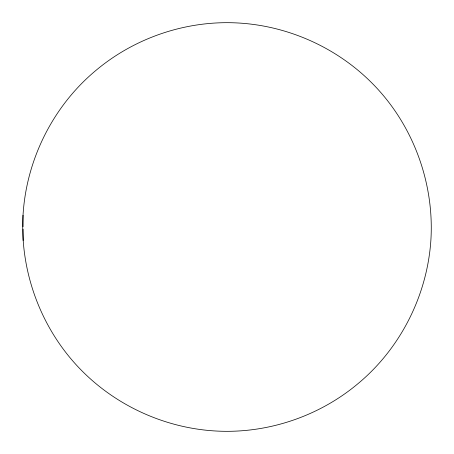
<?xml version="1.0" encoding="UTF-8"?>
<svg xmlns="http://www.w3.org/2000/svg" width="454" height="454" viewBox="0 0 454 454"><rect width="100%" height="100%" fill="white"/><g stroke="black" fill="none" stroke-linecap="round" stroke-linejoin="round"><path stroke-width="0.68" d="M23.018 215.434C26.247 159.553 53.249 105.612 96.464 69.967C135.127 37.699 185.998 20.504 236.33 22.899C286.485 25.254 335.302 46.688 370.952 82.06C412.067 122.648 434.109 180.97 430.982 238.566C427.753 294.447 400.751 348.388 357.536 384.033C318.873 416.301 268.002 433.496 217.67 431.101C167.515 428.746 118.698 407.312 83.048 371.94C41.995 331.346 19.794 273.036 23.018 215.434L23.052 226.762M23.103 229.134L23.137 240.507"/></g></svg>
